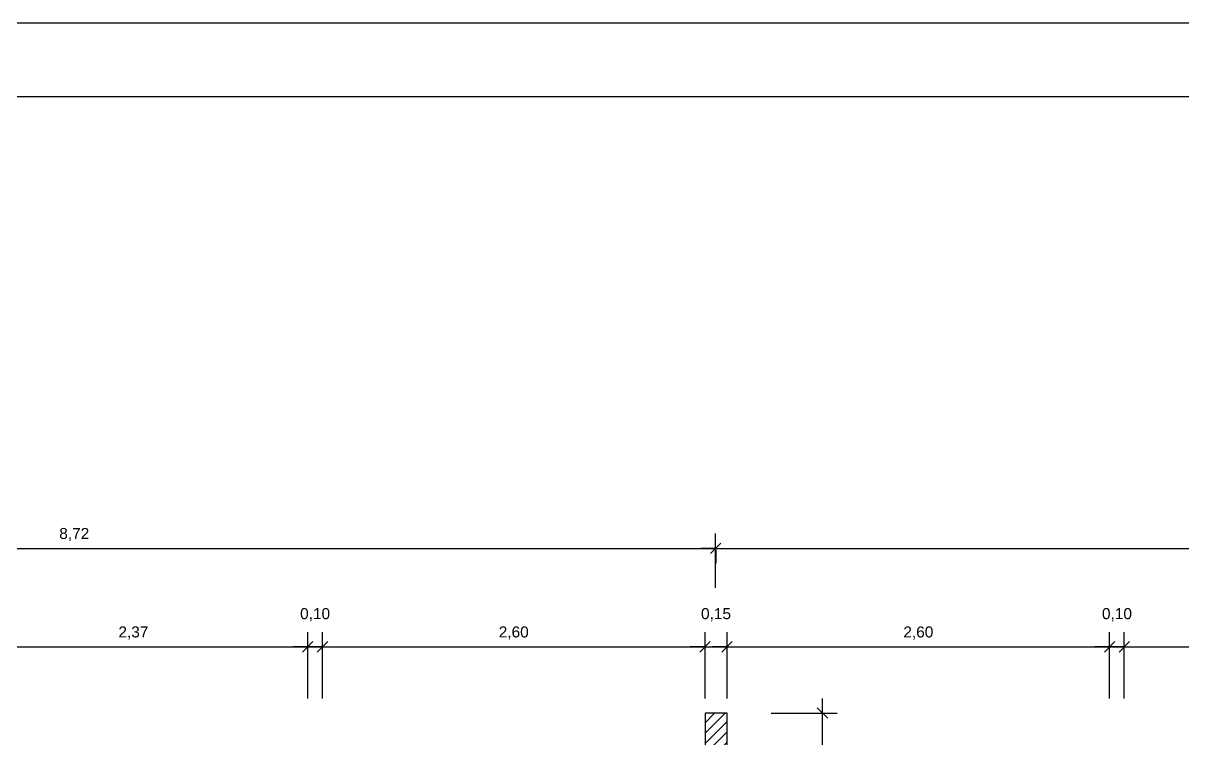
# Model space of a CAD drawing. Header units: metres. Extents: x 49 to 320, y -91 to 27.
# Drawn here: x 295.53 to 303.42, y -27.66 to -22.79 of the extents above; entities that cross this region are included whole.
import ezdxf

# ---------------------------------------------------------------- set-up
doc = ezdxf.new("R2010")
doc.units = ezdxf.units.M
doc.header["$LTSCALE"] = 0.2
for name, color, linetype in [('ARQ-___-___-CTA', 240, 'Continuous'), ('ARQ-___-___-LEG', 3, 'Continuous'), ('ARQ-ALV', 6, 'Continuous'), ('ARQ-ALV-___-HTC', 13, 'Continuous')]:
    doc.layers.add(name, color=color, linetype=linetype)
doc.styles.add('REGUA60', font='arial.ttf')
doc.dimstyles.new('Active3D', dxfattribs={"dimtxt": 1.5, "dimasz": 0.01, "dimexe": 2, "dimexo": 3, "dimgap": 0.98, "dimtad": 1, "dimlfac": -1, "dimrnd": 0.005, "dimzin": 0, "dimtxsty": 'REGUA60', "dimblk": 'COTATR', "dimcen": 4, "dimdle": 4, "dimclrt": 2, "dimadec": 0, "dimazin": 0, "dimtfac": 1, "dimtmove": 2, "dimatfit": 2, "dimfxl": 1, "dimarcsym": 0})

# ---------------------------------------------------------------- blocks, each defined once
blk = doc.blocks.new('COTATR')
at = {"color": 6}
blk.add_line((-71, -71), (71, 71), dxfattribs=at)
at = {"color": 0, "linetype": 'ByBlock'}
blk.add_line((0, 0), (200, 0), dxfattribs=at)
blk = doc.blocks.new('*D673')
at = {"layer": 'ARQ-___-___-CTA', "color": 0, "lineweight": -2, "transparency": 16777216}
for p, q in [((297.4689, -27.3817), (297.4689, -26.9317)), ((295.0994, -27.0317), (297.4684, -27.0317))]:
    blk.add_line(p, q, dxfattribs=at)
at = {"layer": 'Defpoints', "color": 0, "transparency": 16777216}
for p in [(297.4689, -27.0317), (295.0989, -27.5317), (297.4689, -27.5317)]:
    blk.add_point(p, dxfattribs=at)
at = {"layer": 'ARQ-___-___-CTA', "color": 0, "lineweight": -2, "transparency": 16777216, "xscale": 0.0005, "yscale": 0.0005, "zscale": 0.0005, "rotation": 180}
blk.add_blockref('COTATR', (295.0989, -27.0317), dxfattribs=at)
at = {"layer": 'ARQ-___-___-CTA', "color": 0, "lineweight": -2, "transparency": 16777216, "xscale": 0.0005, "yscale": 0.0005, "zscale": 0.0005}
blk.add_blockref('COTATR', (297.4689, -27.0317), dxfattribs=at)
at = {"layer": 'ARQ-___-___-CTA', "color": 2, "transparency": 16777216, "insert": (296.2839, -26.9376), "char_height": 0.075, "attachment_point": 5, "style": 'REGUA60'}
blk.add_mtext('2,37', dxfattribs=at)
blk = doc.blocks.new('*D674')
at = {"layer": 'ARQ-___-___-CTA', "color": 0, "lineweight": -2, "transparency": 16777216}
for p, q in [((297.5689, -27.3817), (297.5689, -26.9317)), ((297.4694, -27.0317), (297.5684, -27.0317))]:
    blk.add_line(p, q, dxfattribs=at)
at = {"layer": 'Defpoints', "color": 0, "transparency": 16777216}
for p in [(297.5689, -27.0317), (297.4689, -27.5317), (297.5689, -27.5317)]:
    blk.add_point(p, dxfattribs=at)
at = {"layer": 'ARQ-___-___-CTA', "color": 0, "lineweight": -2, "transparency": 16777216, "xscale": 0.0005, "yscale": 0.0005, "zscale": 0.0005, "rotation": 180}
blk.add_blockref('COTATR', (297.4689, -27.0317), dxfattribs=at)
at = {"layer": 'ARQ-___-___-CTA', "color": 0, "lineweight": -2, "transparency": 16777216, "xscale": 0.0005, "yscale": 0.0005, "zscale": 0.0005}
blk.add_blockref('COTATR', (297.5689, -27.0317), dxfattribs=at)
at = {"layer": 'ARQ-___-___-CTA', "color": 2, "transparency": 16777216, "insert": (297.5189, -26.8131), "char_height": 0.075, "attachment_point": 5, "style": 'REGUA60'}
blk.add_mtext('0,10', dxfattribs=at)
blk = doc.blocks.new('*D675')
at = {"layer": 'ARQ-___-___-CTA', "color": 0, "lineweight": -2, "transparency": 16777216}
for p, q in [((300.1689, -27.3817), (300.1689, -26.9317)), ((297.5694, -27.0317), (300.1684, -27.0317))]:
    blk.add_line(p, q, dxfattribs=at)
at = {"layer": 'Defpoints', "color": 0, "transparency": 16777216}
for p in [(300.1689, -27.0317), (297.5689, -27.5317), (300.1689, -27.5317)]:
    blk.add_point(p, dxfattribs=at)
at = {"layer": 'ARQ-___-___-CTA', "color": 0, "lineweight": -2, "transparency": 16777216, "xscale": 0.0005, "yscale": 0.0005, "zscale": 0.0005, "rotation": 180}
blk.add_blockref('COTATR', (297.5689, -27.0317), dxfattribs=at)
at = {"layer": 'ARQ-___-___-CTA', "color": 0, "lineweight": -2, "transparency": 16777216, "xscale": 0.0005, "yscale": 0.0005, "zscale": 0.0005}
blk.add_blockref('COTATR', (300.1689, -27.0317), dxfattribs=at)
at = {"layer": 'ARQ-___-___-CTA', "color": 2, "transparency": 16777216, "insert": (298.8689, -26.9376), "char_height": 0.075, "attachment_point": 5, "style": 'REGUA60'}
blk.add_mtext('2,60', dxfattribs=at)
blk = doc.blocks.new('*D676')
at = {"layer": 'ARQ-___-___-CTA', "color": 0, "lineweight": -2, "transparency": 16777216}
for p, q in [((300.3189, -27.3817), (300.3189, -26.9317)), ((300.1694, -27.0317), (300.3184, -27.0317))]:
    blk.add_line(p, q, dxfattribs=at)
at = {"layer": 'Defpoints', "color": 0, "transparency": 16777216}
for p in [(300.3189, -27.0317), (300.1689, -27.5317), (300.3189, -27.5317)]:
    blk.add_point(p, dxfattribs=at)
at = {"layer": 'ARQ-___-___-CTA', "color": 0, "lineweight": -2, "transparency": 16777216, "xscale": 0.0005, "yscale": 0.0005, "zscale": 0.0005, "rotation": 180}
blk.add_blockref('COTATR', (300.1689, -27.0317), dxfattribs=at)
at = {"layer": 'ARQ-___-___-CTA', "color": 0, "lineweight": -2, "transparency": 16777216, "xscale": 0.0005, "yscale": 0.0005, "zscale": 0.0005}
blk.add_blockref('COTATR', (300.3189, -27.0317), dxfattribs=at)
at = {"layer": 'ARQ-___-___-CTA', "color": 2, "transparency": 16777216, "insert": (300.2439, -26.8131), "char_height": 0.075, "attachment_point": 5, "style": 'REGUA60'}
blk.add_mtext('0,15', dxfattribs=at)
blk = doc.blocks.new('*D677')
at = {"layer": 'ARQ-___-___-CTA', "color": 0, "lineweight": -2, "transparency": 16777216}
for p, q in [((302.9189, -27.3817), (302.9189, -26.9317)), ((300.3194, -27.0317), (302.9184, -27.0317))]:
    blk.add_line(p, q, dxfattribs=at)
at = {"layer": 'Defpoints', "color": 0, "transparency": 16777216}
for p in [(302.9189, -27.0317), (300.3189, -27.5317), (302.9189, -27.5317)]:
    blk.add_point(p, dxfattribs=at)
at = {"layer": 'ARQ-___-___-CTA', "color": 0, "lineweight": -2, "transparency": 16777216, "xscale": 0.0005, "yscale": 0.0005, "zscale": 0.0005, "rotation": 180}
blk.add_blockref('COTATR', (300.3189, -27.0317), dxfattribs=at)
at = {"layer": 'ARQ-___-___-CTA', "color": 0, "lineweight": -2, "transparency": 16777216, "xscale": 0.0005, "yscale": 0.0005, "zscale": 0.0005}
blk.add_blockref('COTATR', (302.9189, -27.0317), dxfattribs=at)
at = {"layer": 'ARQ-___-___-CTA', "color": 2, "transparency": 16777216, "insert": (301.6189, -26.9376), "char_height": 0.075, "attachment_point": 5, "style": 'REGUA60'}
blk.add_mtext('2,60', dxfattribs=at)
blk = doc.blocks.new('*D678')
at = {"layer": 'ARQ-___-___-CTA', "color": 0, "lineweight": -2, "transparency": 16777216}
for p, q in [((303.0189, -27.3817), (303.0189, -26.9317)), ((302.9194, -27.0317), (303.0184, -27.0317))]:
    blk.add_line(p, q, dxfattribs=at)
at = {"layer": 'Defpoints', "color": 0, "transparency": 16777216}
for p in [(303.0189, -27.0317), (302.9189, -27.5317), (303.0189, -27.5317)]:
    blk.add_point(p, dxfattribs=at)
at = {"layer": 'ARQ-___-___-CTA', "color": 0, "lineweight": -2, "transparency": 16777216, "xscale": 0.0005, "yscale": 0.0005, "zscale": 0.0005, "rotation": 180}
blk.add_blockref('COTATR', (302.9189, -27.0317), dxfattribs=at)
at = {"layer": 'ARQ-___-___-CTA', "color": 0, "lineweight": -2, "transparency": 16777216, "xscale": 0.0005, "yscale": 0.0005, "zscale": 0.0005}
blk.add_blockref('COTATR', (303.0189, -27.0317), dxfattribs=at)
at = {"layer": 'ARQ-___-___-CTA', "color": 2, "transparency": 16777216, "insert": (302.9689, -26.8131), "char_height": 0.075, "attachment_point": 5, "style": 'REGUA60'}
blk.add_mtext('0,10', dxfattribs=at)
blk = doc.blocks.new('*D679')
at = {"layer": 'ARQ-___-___-CTA', "color": 0, "lineweight": -2, "transparency": 16777216}
for p, q in [((305.3139, -27.3817), (305.3139, -26.9317)), ((303.0194, -27.0317), (305.3134, -27.0317))]:
    blk.add_line(p, q, dxfattribs=at)
at = {"layer": 'Defpoints', "color": 0, "transparency": 16777216}
for p in [(305.3139, -27.0317), (303.0189, -27.5317), (305.3139, -27.5317)]:
    blk.add_point(p, dxfattribs=at)
at = {"layer": 'ARQ-___-___-CTA', "color": 0, "lineweight": -2, "transparency": 16777216, "xscale": 0.0005, "yscale": 0.0005, "zscale": 0.0005, "rotation": 180}
blk.add_blockref('COTATR', (303.0189, -27.0317), dxfattribs=at)
at = {"layer": 'ARQ-___-___-CTA', "color": 0, "lineweight": -2, "transparency": 16777216, "xscale": 0.0005, "yscale": 0.0005, "zscale": 0.0005}
blk.add_blockref('COTATR', (305.3139, -27.0317), dxfattribs=at)
at = {"layer": 'ARQ-___-___-CTA', "color": 2, "transparency": 16777216, "insert": (304.1664, -26.9376), "char_height": 0.075, "attachment_point": 5, "style": 'REGUA60'}
blk.add_mtext('2,30', dxfattribs=at)
blk = doc.blocks.new('*D637')
at = {"layer": 'ARQ-___-___-CTA', "color": 0, "lineweight": -2, "transparency": 16777216}
for p, q in [((300.6176, -27.4817), (301.0676, -27.4817)), ((300.9676, -28.4812), (300.9676, -27.4822)), ((300.6176, -28.4817), (301.0676, -28.4817))]:
    blk.add_line(p, q, dxfattribs=at)
at = {"layer": 'Defpoints', "color": 0, "transparency": 16777216}
for p in [(300.4676, -27.4817), (300.9676, -27.4817), (300.4676, -28.4817)]:
    blk.add_point(p, dxfattribs=at)
at = {"layer": 'ARQ-___-___-CTA', "color": 0, "lineweight": -2, "transparency": 16777216, "xscale": 0.0005, "yscale": 0.0005, "zscale": 0.0005}
for p, rotation in [((300.9676, -27.4817), 90), ((300.9676, -28.4817), 270)]:
    blk.add_blockref('COTATR', p, dxfattribs=dict(at, rotation=rotation))
at = {"layer": 'ARQ-___-___-CTA', "color": 2, "transparency": 16777216, "insert": (300.8735, -27.9817), "char_height": 0.075, "attachment_point": 5, "rotation": 90, "style": 'REGUA60'}
blk.add_mtext('1,00', dxfattribs=at)
blk = doc.blocks.new('*D691')
at = {"layer": 'ARQ-___-___-LEG', "color": 0, "lineweight": -2, "transparency": 16777216}
for p, q in [((291.5219, -26.6317), (291.5219, -26.2627)), ((291.5224, -26.3627), (300.2414, -26.3627)), ((300.2419, -26.3724), (300.2419, -26.4627))]:
    blk.add_line(p, q, dxfattribs=at)
at = {"layer": 'Defpoints', "color": 0, "transparency": 16777216}
for p in [(300.2419, -26.2224), (300.2419, -26.3627), (291.5219, -26.7817)]:
    blk.add_point(p, dxfattribs=at)
at = {"layer": 'ARQ-___-___-LEG', "color": 0, "lineweight": -2, "transparency": 16777216, "xscale": 0.0005, "yscale": 0.0005, "zscale": 0.0005, "rotation": 180}
blk.add_blockref('COTATR', (291.5219, -26.3627), dxfattribs=at)
at = {"layer": 'ARQ-___-___-LEG', "color": 0, "lineweight": -2, "transparency": 16777216, "xscale": 0.0005, "yscale": 0.0005, "zscale": 0.0005}
blk.add_blockref('COTATR', (300.2419, -26.3627), dxfattribs=at)
at = {"layer": 'ARQ-___-___-LEG', "color": 2, "transparency": 16777216, "insert": (295.8819, -26.2686), "char_height": 0.075, "attachment_point": 5, "style": 'REGUA60'}
blk.add_mtext('8,72', dxfattribs=at)
blk = doc.blocks.new('*D692')
at = {"layer": 'ARQ-___-___-LEG', "color": 0, "lineweight": -2, "transparency": 16777216}
for p, q in [((300.2409, -26.6317), (300.2409, -26.2627)), ((300.2414, -26.3627), (308.9604, -26.3627)), ((308.9609, -26.3724), (308.9609, -26.4627))]:
    blk.add_line(p, q, dxfattribs=at)
at = {"layer": 'Defpoints', "color": 0, "transparency": 16777216}
for p in [(308.9609, -26.2224), (308.9609, -26.3627), (300.2409, -26.7817)]:
    blk.add_point(p, dxfattribs=at)
at = {"layer": 'ARQ-___-___-LEG', "color": 0, "lineweight": -2, "transparency": 16777216, "xscale": 0.0005, "yscale": 0.0005, "zscale": 0.0005, "rotation": 180}
blk.add_blockref('COTATR', (300.2409, -26.3627), dxfattribs=at)
at = {"layer": 'ARQ-___-___-LEG', "color": 0, "lineweight": -2, "transparency": 16777216, "xscale": 0.0005, "yscale": 0.0005, "zscale": 0.0005}
blk.add_blockref('COTATR', (308.9609, -26.3627), dxfattribs=at)
at = {"layer": 'ARQ-___-___-LEG', "color": 2, "transparency": 16777216, "insert": (304.6009, -26.2686), "char_height": 0.075, "attachment_point": 5, "style": 'REGUA60'}
blk.add_mtext('8,72', dxfattribs=at)

msp = doc.modelspace()

# ---------------------------------------------------------------- hatches: boundary and pattern name
at = {"layer": 'ARQ-ALV-___-HTC'}
h = msp.add_hatch(dxfattribs=at)
h.set_pattern_fill('_U', color=256, scale=0.05, angle=45, style=0, pattern_type=0)
h.set_pattern_definition([(45, (316.507574, -41.967676), (-0.03535534, 0.03535534), [])])
h.paths.add_polyline_path([(300.3189, -35.7817), (300.3189, -27.4817), (300.1689, -27.4817), (300.1689, -35.7817)])

# ---------------------------------------------------------------- linework, layer by layer
at = {"color": 15}
msp.add_line((320.3209, -22.7941), (270.9896, -22.7941), dxfattribs=at)
at = {"color": 0}
msp.add_line((319.8209, -23.2941), (272.2396, -23.2941), dxfattribs=at)
at = {"layer": 'ARQ-ALV'}
for p, q in [((300.1689, -27.4817), (300.1689, -35.7817)), ((300.3189, -27.4817), (300.1689, -27.4817)), ((300.3189, -35.7817), (300.3189, -27.4817))]:
    msp.add_line(p, q, dxfattribs=at)

# ---------------------------------------------------------------- dimensions: what is measured, and where the dimension line sits
at = {"layer": 'ARQ-___-___-CTA'}
for base, p1, p2, picture, middle in [((297.5689, -27.0317), (297.4689, -27.5317), (297.5689, -27.5317), '*D674', (297.5189, -26.8131)), ((300.3189, -27.0317), (300.1689, -27.5317), (300.3189, -27.5317), '*D676', (300.2439, -26.8131)), ((303.0189, -27.0317), (302.9189, -27.5317), (303.0189, -27.5317), '*D678', (302.9689, -26.8131)), ((297.4689, -27.0317), (295.0989, -27.5317), (297.4689, -27.5317), '*D673', (296.2839, -26.9376)), ((300.1689, -27.0317), (297.5689, -27.5317), (300.1689, -27.5317), '*D675', (298.8689, -26.9376)), ((302.9189, -27.0317), (300.3189, -27.5317), (302.9189, -27.5317), '*D677', (301.6189, -26.9376)), ((305.31387405, -27.03167571), (303.01887404, -27.53167571), (305.31387405, -27.53167571), '*D679', (304.16637404, -26.93760409))]:
    dim = msp.add_linear_dim(base=base, p1=p1, p2=p2, dimstyle='Active3D', override={"dimscale": 0.05, "dimse1": 1}, dxfattribs=at)
    dim.commit()
    dim.dimension.update_dxf_attribs({"geometry": picture, "text_midpoint": middle})
dim = msp.add_linear_dim(base=(300.9676, -27.4817), p1=(300.4676, -28.4817), p2=(300.4676, -27.4817), angle=90, dimstyle='Active3D', override={"dimscale": 0.05}, dxfattribs=at)
dim.commit()
dim.dimension.update_dxf_attribs({"geometry": '*D637', "text_midpoint": (300.8735, -27.9817)})
at = {"layer": 'ARQ-___-___-LEG'}
for base, p1, p2, picture, middle in [((300.2419, -26.3627), (291.5219, -26.7817), (300.2419, -26.2224), '*D691', (295.8819, -26.2686)), ((308.9609, -26.3627), (300.2409, -26.7817), (308.9609, -26.2224), '*D692', (304.6009, -26.2686))]:
    dim = msp.add_linear_dim(base=base, p1=p1, p2=p2, dimstyle='Active3D', override={"dimscale": 0.05}, dxfattribs=at)
    dim.commit()
    dim.dimension.update_dxf_attribs({"geometry": picture, "text_midpoint": middle})

doc.saveas('drawing.dxf')
